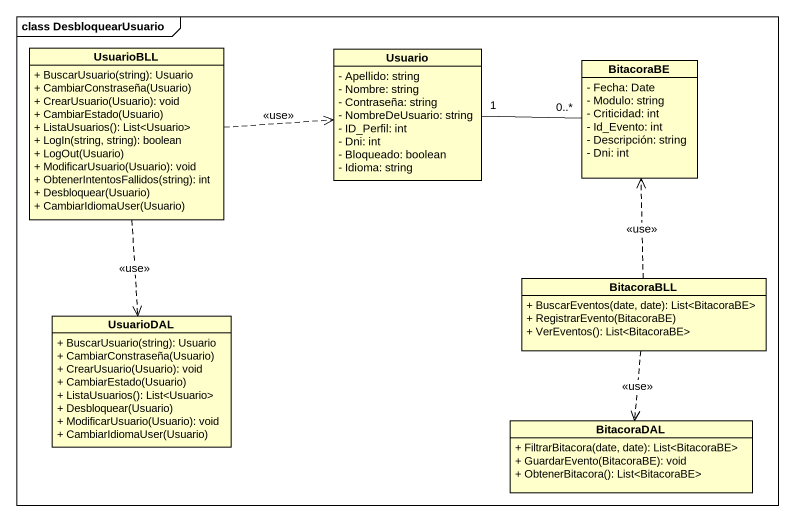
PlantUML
@startuml
mainframe class DesbloquearUsuario
hide circle
hide empty members
skinparam classAttributeIconSize 0
class UsuarioBLL {
  + BuscarUsuario(string): Usuario
  + CambiarConstraseña(Usuario)
  + CrearUsuario(Usuario): void
  + CambiarEstado(Usuario)
  + ListaUsuarios(): List<Usuario>
  + LogIn(string, string): boolean
  + LogOut(Usuario)
  + ModificarUsuario(Usuario): void
  + ObtenerIntentosFallidos(string): int
  + Desbloquear(Usuario)
  + CambiarIdiomaUser(Usuario)
}
class Usuario {
  - Apellido: string
  - Nombre: string
  - Contraseña: string
  - NombreDeUsuario: string
  - ID_Perfil: int
  - Dni: int
  - Bloqueado: boolean
  - Idioma: string
}
class BitacoraBE {
  - Fecha: Date
  - Modulo: string
  - Criticidad: int
  - Id_Evento: int
  - Descripción: string
  - Dni: int
}
class BitacoraBLL {
  + BuscarEventos(date, date): List<BitacoraBE>
  + RegistrarEvento(BitacoraBE)
  + VerEventos(): List<BitacoraBE>
}
class UsuarioDAL {
  + BuscarUsuario(string): Usuario
  + CambiarConstraseña(Usuario)
  + CrearUsuario(Usuario): void
  + CambiarEstado(Usuario)
  + ListaUsuarios(): List<Usuario>
  + Desbloquear(Usuario)
  + ModificarUsuario(Usuario): void
  + CambiarIdiomaUser(Usuario)
}
class BitacoraDAL {
  + FiltrarBitacora(date, date): List<BitacoraBE>
  + GuardarEvento(BitacoraBE): void
  + ObtenerBitacora(): List<BitacoraBE>
}
UsuarioBLL .right.> Usuario : <<use>>
UsuarioBLL ..> UsuarioDAL : <<use>>
Usuario "1" -right- "0..*" BitacoraBE
BitacoraBLL .up.> BitacoraBE : <<use>>
BitacoraBLL ..> BitacoraDAL : <<use>>
@enduml
